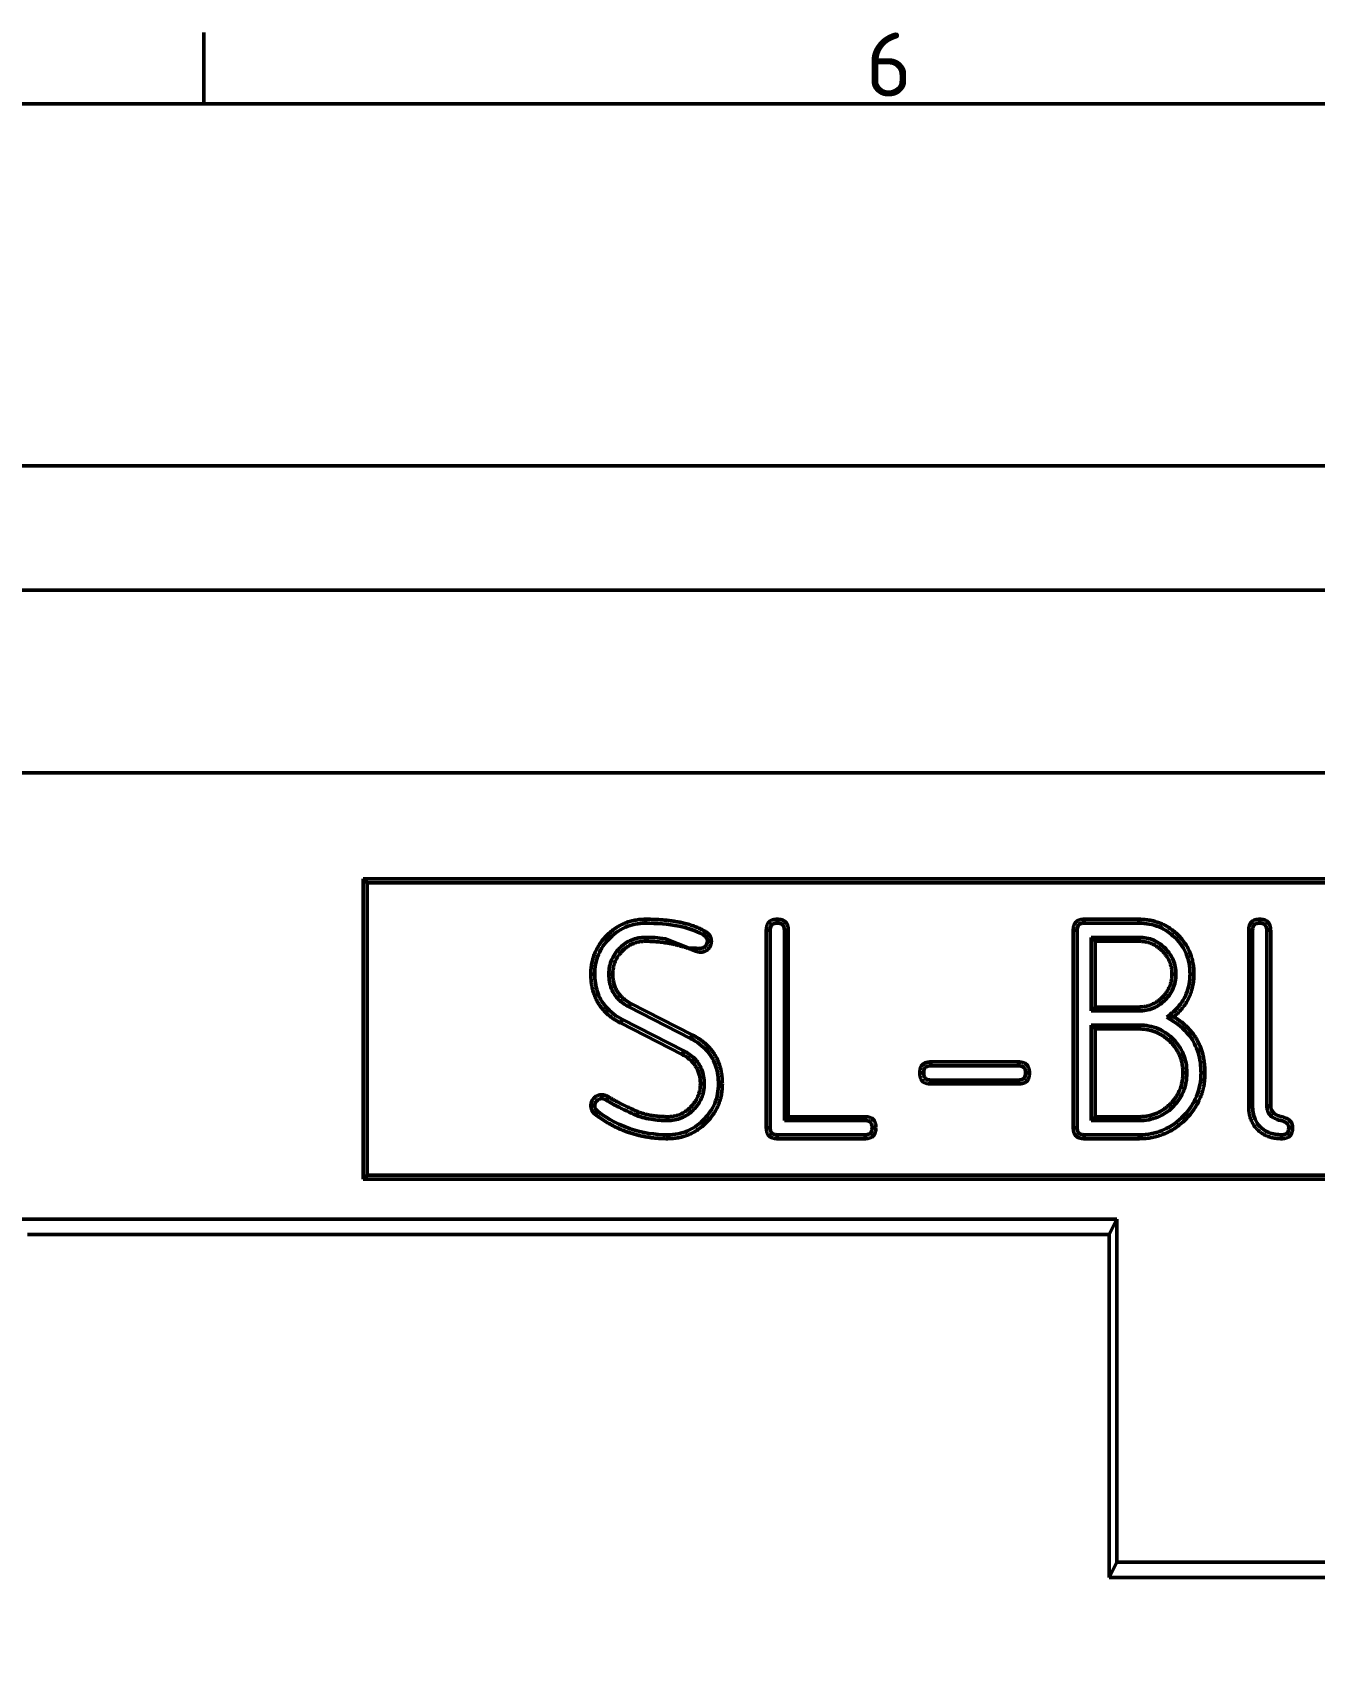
# Model space of a CAD drawing. Header units: millimetres. Extents: x 0 to 1485, y 0 to 1050.
# Drawn here: x 347.8 to 523.1, y 812.8 to 1034.7 of the extents above; entities that cross this region are included whole.
import ezdxf

# ---------------------------------------------------------------- set-up
doc = ezdxf.new("R2010")
doc.units = ezdxf.units.MM
doc.header["$LTSCALE"] = 2.5
doc.layers.get('0').update_dxf_attribs({"lineweight": 50})
doc.layers.get('Defpoints').update_dxf_attribs({"lineweight": 50})
for name, color, linetype, lineweight in [('Bemaßung (ISO)', 7, 'Continuous', 50), ('Rahmen (ISO)', 7, 'Continuous', 50), ('Sichtbar (ISO)', 7, 'Continuous', 50), ('Sichtbar schmal (ISO)', 7, 'Continuous', 50)]:
    doc.layers.add(name, color=color, linetype=linetype, lineweight=lineweight)
doc.styles.add('Notiztext (DIN)', font='isocpeur.ttf')
doc.styles.add('TXT 3_5', font='isocpeur.ttf')
doc.dimstyles.new('Anrin Standard (DIN)', dxfattribs={"dimscale": 2.5, "dimtxt": 3.5, "dimasz": 2.5, "dimexe": 2, "dimexo": 0, "dimgap": 0.8, "dimtad": 1, "dimrnd": 1e-08, "dimtxsty": 'TXT 3_5', "dimcen": 0.09, "dimdle": 10, "dimclrd": 256, "dimclre": 256, "dimclrt": 256, "dimadec": 0, "dimazin": 2, "dimtfac": 0.714286, "dimtmove": 0, "dimatfit": 3, "dimfxl": 1, "dimtolj": 1, "dimlwd": -1, "dimlwe": -1, "dimarcsym": 0})

# ---------------------------------------------------------------- blocks, each defined once
blk = doc.blocks.new('Ränder Standardrahmen')
at = {"layer": 'Rahmen (ISO)'}
blk.add_line((148.5, 410), (148.5, 413.9), dxfattribs=at)
at = {"layer": 'Rahmen (ISO)', "flags": 128}
blk.add_lwpolyline([(10, 10), (10, 410), (584, 410), (584, 10), (10, 10)], dxfattribs=at)
at = {"layer": 'Rahmen (ISO)', "insert": (184.703, 410.4), "char_height": 3.5, "attachment_point": 7, "style": 'Notiztext (DIN)'}
blk.add_mtext('6', dxfattribs=at)
blk = doc.blocks.new('*D28')
at = {"layer": 'Bemaßung (ISO)', "transparency": 16777216}
for p, q in [((116.09, 933.5), (116.09, 963.5)), ((1116.09, 933.5), (1116.09, 963.5)), ((122.34, 958.5), (1109.84, 958.5))]:
    blk.add_line(p, q, dxfattribs=at)
for points in [[(122.34, 959.54), (122.34, 957.46), (116.09, 958.5)], [(1109.84, 959.54), (1109.84, 957.46), (1116.09, 958.5)]]:
    blk.add_solid(points, dxfattribs=at)
at = {"layer": 'Defpoints', "color": 0, "transparency": 16777216}
for p in [(1116.09, 958.5), (116.09, 933.5), (1116.09, 933.5)]:
    blk.add_point(p, dxfattribs=at)
at = {"layer": 'Bemaßung (ISO)', "transparency": 16777216, "insert": (605.56, 969.25), "char_height": 8.75, "attachment_point": 1, "style": 'TXT 3_5'}
blk.add_mtext('\\A1;1000', dxfattribs=at)
blk = doc.blocks.new('*D29')
at = {"layer": 'Bemaßung (ISO)', "transparency": 16777216}
for p, q in [((116.09, 933.5), (116.09, 980.5)), ((1121.09, 880.5), (1121.09, 980.5)), ((122.34, 975.5), (1114.84, 975.5))]:
    blk.add_line(p, q, dxfattribs=at)
for points in [[(122.34, 976.54), (122.34, 974.46), (116.09, 975.5)], [(1114.84, 976.54), (1114.84, 974.46), (1121.09, 975.5)]]:
    blk.add_solid(points, dxfattribs=at)
at = {"layer": 'Defpoints', "color": 0, "transparency": 16777216}
for p in [(1121.09, 975.5), (116.09, 933.5), (1121.09, 880.5)]:
    blk.add_point(p, dxfattribs=at)
at = {"layer": 'Bemaßung (ISO)', "transparency": 16777216, "insert": (608.09, 986.25), "char_height": 8.75, "attachment_point": 1, "style": 'TXT 3_5'}
blk.add_mtext('\\A1;1005', dxfattribs=at)

msp = doc.modelspace()

# ---------------------------------------------------------------- linework, layer by layer
at = {"layer": 'Sichtbar (ISO)'}
for p, q in [((116.087, 933.497), (1116.087, 933.497)), ((393.051, 919.033), (839.122, 919.033)), ((393.051, 919.033), (393.587, 918.497)), ((393.051, 877.961), (393.051, 919.033)), ((393.587, 918.497), (838.587, 918.497)), ((393.587, 878.497), (393.587, 918.497)), ((491.634, 913.497), (499.12, 913.497)), ((491.634, 912.961), (499.12, 912.961)), ((434.323, 910.829), (437.585, 909.524)), ((448.164, 885), (448.164, 911.994)), ((448.7, 885), (448.7, 911.994)), ((450.634, 911.994), (450.634, 885.967)), ((451.17, 911.994), (451.17, 886.502)), ((490.131, 885), (490.131, 911.994)), ((490.667, 885), (490.667, 911.994)), ((492.601, 911.027), (499.12, 911.027)), ((493.137, 910.491), (492.601, 911.027)), ((492.601, 900.967), (492.601, 911.027)), ((493.137, 910.491), (493.137, 901.502)), ((499.12, 910.491), (493.137, 910.491)), ((514.12, 888.005), (514.12, 911.994)), ((514.656, 888.005), (514.656, 911.994)), ((516.59, 911.994), (516.59, 888.005)), ((517.126, 911.994), (517.126, 888.005)), ((429.386, 901.526), (437.79, 897.213)), ((429.63, 902.003), (438.035, 897.69)), ((493.137, 901.502), (492.601, 900.967)), ((493.137, 901.502), (499.12, 901.502)), ((436.643, 895.018), (428.239, 899.332)), ((436.887, 895.495), (428.484, 899.808)), ((499.12, 900.967), (492.601, 900.967)), ((492.601, 899.033), (499.148, 899.033)), ((493.137, 898.497), (492.601, 899.033)), ((492.601, 885.967), (492.601, 899.033)), ((502.917, 900.1), (503.851, 900.167)), ((493.137, 898.497), (493.137, 886.502)), ((499.148, 898.497), (493.137, 898.497)), ((470.651, 893.989), (482.645, 893.989)), ((470.651, 893.453), (482.645, 893.453)), ((482.645, 891.519), (470.651, 891.519)), ((482.645, 890.983), (470.651, 890.983)), ((430.46, 886.645), (430.66, 887.143)), ((451.17, 886.502), (450.634, 885.967)), ((450.634, 885.967), (461.662, 885.967)), ((451.17, 886.502), (461.662, 886.502)), ((493.137, 886.502), (492.601, 885.967)), ((499.148, 885.967), (492.601, 885.967)), ((493.137, 886.502), (499.148, 886.502)), ((461.662, 884.033), (449.667, 884.033)), ((461.662, 883.497), (449.667, 883.497)), ((499.148, 884.033), (491.634, 884.033)), ((499.148, 883.497), (491.634, 883.497)), ((393.051, 877.961), (393.587, 878.497)), ((839.122, 877.961), (393.051, 877.961)), ((838.587, 878.497), (393.587, 878.497)), ((346.087, 872.497), (496.087, 872.497)), ((495.037, 870.381), (496.087, 872.497)), ((496.087, 872.497), (496.087, 825.613)), ((347.136, 870.381), (495.037, 870.381)), ((495.037, 823.497), (495.037, 870.381)), ((495.037, 823.497), (496.087, 825.613)), ((496.087, 825.613), (541.087, 825.613)), ((542.136, 823.497), (495.037, 823.497))]:
    msp.add_line(p, q, dxfattribs=at)
for points, degree in [([(424.176, 906.011), (424.176, 909.1), (428.573, 913.497), (431.662, 913.497)], 2), ([(431.662, 913.497), (436.977, 913.497), (439.76, 911.855)], 2), ([(448.164, 911.994), (448.164, 913.497), (449.667, 913.497)], 2), ([(449.667, 913.497), (451.17, 913.497), (451.17, 911.994)], 2), ([(490.131, 911.994), (490.131, 913.497), (491.634, 913.497)], 2), ([(499.12, 913.497), (502.292, 913.497), (506.634, 909.156), (506.634, 906.011)], 2), ([(514.12, 911.994), (514.12, 913.497), (515.623, 913.497)], 2), ([(515.623, 913.497), (517.126, 913.497), (517.126, 911.994)], 2), ([(431.662, 910.491), (429.797, 910.491), (427.181, 907.848), (427.181, 905.983)], 2), ([(431.662, 911.027), (432.48, 911.027), (433.352, 910.973), (434.323, 910.829)], 3), ([(438.508, 909.156), (435.057, 910.491), (431.662, 910.491)], 2), ([(440.651, 910.491), (440.651, 909.879), (439.76, 908.989), (439.148, 908.989)], 2), ([(439.76, 911.855), (440.651, 911.326), (440.651, 910.491)], 2), ([(503.628, 906.011), (503.628, 907.848), (500.984, 910.491), (499.12, 910.491)], 2), ([(428.239, 899.332), (424.176, 901.419), (424.176, 906.011)], 2), ([(427.181, 905.983), (427.181, 903.256), (429.63, 902.003)], 2), ([(499.12, 901.502), (500.984, 901.502), (503.628, 904.146), (503.628, 906.011)], 2), ([(506.634, 906.011), (506.634, 902.421), (503.851, 900.167)], 2), ([(503.851, 900.167), (508.137, 897.606), (508.137, 892.486)], 2), ([(438.035, 897.69), (442.153, 895.575), (442.153, 890.983)], 2), ([(505.131, 892.514), (505.131, 895.018), (501.652, 898.497), (499.148, 898.497)], 2), ([(439.148, 891.011), (439.148, 893.738), (436.643, 895.018)], 2), ([(469.148, 892.486), (469.148, 893.989), (470.651, 893.989)], 2), ([(470.651, 890.983), (469.148, 890.983), (469.148, 892.486)], 2), ([(482.645, 893.989), (484.148, 893.989), (484.148, 892.486)], 2), ([(484.148, 892.486), (484.148, 890.983), (482.645, 890.983)], 2), ([(499.148, 886.502), (501.652, 886.502), (505.131, 889.981), (505.131, 892.514)], 2), ([(508.137, 892.486), (508.137, 888.784), (502.849, 883.497), (499.148, 883.497)], 2), ([(434.667, 886.502), (436.504, 886.502), (439.148, 889.146), (439.148, 891.011)], 2), ([(442.153, 890.983), (442.153, 887.894), (437.756, 883.497), (434.667, 883.497)], 2), ([(424.176, 888.005), (424.176, 888.618), (425.066, 889.508), (425.678, 889.508)], 2), ([(424.843, 886.781), (424.176, 887.282), (424.176, 888.005)], 2), ([(425.678, 889.508), (426.04, 889.508), (426.541, 889.23)], 2), ([(426.541, 889.23), (427.849, 888.423), (430.66, 887.143)], 2), ([(518.628, 883.497), (516.597, 883.497), (514.12, 885.89), (514.12, 888.005)], 2), ([(517.126, 888.005), (517.126, 886.836), (520.131, 886.169), (520.131, 885)], 2), ([(434.667, 883.497), (429.129, 883.497), (424.843, 886.781)], 2), ([(430.66, 887.143), (432.497, 886.502), (434.667, 886.502)], 2), ([(461.662, 886.502), (463.164, 886.502), (463.164, 885)], 2), ([(449.667, 883.497), (448.164, 883.497), (448.164, 885)], 2), ([(463.164, 885), (463.164, 883.497), (461.662, 883.497)], 2), ([(491.634, 883.497), (490.131, 883.497), (490.131, 885)], 2), ([(520.131, 885), (520.131, 883.497), (518.628, 883.497)], 2)]:
    msp.add_open_spline(points, degree=degree, dxfattribs=at)
for points, knots in [([(431.662, 912.961), (431.177, 912.961), (430.696, 912.918), (429.767, 912.732), (429.328, 912.596), (427.944, 911.993), (427.196, 911.384), (426.035, 910.174), (425.552, 909.47), (424.867, 907.823), (424.711, 906.93), (424.711, 906.011)], [-0.99985484, -0.99985484, -0.99985484, -0.99985484, -0.88686701, -0.88686701, -0.77896186, -0.77896186, -0.5347504, -0.5347504, -0.27583961, -0.27583961, 0, 0, 0, 0]), ([(439.487, 911.394), (438.503, 911.974), (437.356, 912.334), (434.761, 912.861), (433.167, 912.961), (431.662, 912.961)], [-0.79367974, -0.79367974, -0.79367974, -0.79367974, -0.45164545, -0.45164545, 0, 0, 0, 0]), ([(448.7, 911.994), (448.7, 912.144), (448.714, 912.342), (448.815, 912.613), (448.861, 912.681), (448.949, 912.775), (449.005, 912.819), (449.159, 912.892), (449.241, 912.916), (449.435, 912.953), (449.553, 912.961), (449.667, 912.961)], [0, 0, 0, 0, 0.04493859, 0.04493859, 0.07151546, 0.07151546, 0.09679736, 0.09679736, 0.12063391, 0.12063391, 0.1534914, 0.1534914, 0.1534914, 0.1534914]), ([(449.667, 912.961), (449.817, 912.961), (450.015, 912.947), (450.286, 912.846), (450.354, 912.8), (450.448, 912.713), (450.492, 912.656), (450.565, 912.502), (450.589, 912.42), (450.626, 912.227), (450.634, 912.108), (450.634, 911.994)], [0, 0, 0, 0, 0.04493859, 0.04493859, 0.07151546, 0.07151546, 0.09679736, 0.09679736, 0.12063391, 0.12063391, 0.1534914, 0.1534914, 0.1534914, 0.1534914]), ([(490.667, 911.994), (490.667, 912.144), (490.681, 912.342), (490.782, 912.613), (490.828, 912.681), (490.915, 912.775), (490.972, 912.819), (491.126, 912.892), (491.208, 912.916), (491.401, 912.953), (491.52, 912.961), (491.634, 912.961)], [0, 0, 0, 0, 0.04493859, 0.04493859, 0.07151546, 0.07151546, 0.09679736, 0.09679736, 0.12063391, 0.12063391, 0.1534914, 0.1534914, 0.1534914, 0.1534914]), ([(499.12, 912.961), (500.072, 912.961), (501.002, 912.805), (502.678, 912.111), (503.378, 911.633), (504.474, 910.571), (505.105, 909.85), (505.734, 908.389), (505.87, 907.943), (506.055, 906.998), (506.098, 906.506), (506.098, 906.011)], [0, 0, 0, 0, 0.28559866, 0.28559866, 0.54374943, 0.54374943, 0.74308044, 0.74308044, 0.82616147, 0.82616147, 0.91398396, 0.91398396, 0.91398396, 0.91398396]), ([(514.656, 911.994), (514.656, 912.144), (514.669, 912.342), (514.77, 912.613), (514.817, 912.681), (514.904, 912.775), (514.96, 912.819), (515.115, 912.892), (515.197, 912.916), (515.39, 912.953), (515.508, 912.961), (515.623, 912.961)], [0, 0, 0, 0, 0.04493859, 0.04493859, 0.07151546, 0.07151546, 0.09679736, 0.09679736, 0.12063391, 0.12063391, 0.1534914, 0.1534914, 0.1534914, 0.1534914]), ([(515.623, 912.961), (515.773, 912.961), (515.971, 912.947), (516.242, 912.846), (516.309, 912.8), (516.403, 912.713), (516.447, 912.656), (516.521, 912.502), (516.544, 912.42), (516.582, 912.227), (516.59, 912.108), (516.59, 911.994)], [0, 0, 0, 0, 0.04493859, 0.04493859, 0.07151546, 0.07151546, 0.09679736, 0.09679736, 0.12063391, 0.12063391, 0.1534914, 0.1534914, 0.1534914, 0.1534914]), ([(426.645, 905.983), (426.645, 906.335), (426.677, 906.684), (426.813, 907.365), (426.914, 907.691), (427.359, 908.715), (427.803, 909.256), (428.655, 910.075), (429.162, 910.419), (430.348, 910.912), (430.996, 911.027), (431.662, 911.027)], [-0.70538132, -0.70538132, -0.70538132, -0.70538132, -0.62887478, -0.62887478, -0.55436725, -0.55436725, -0.38580198, -0.38580198, -0.19979467, -0.19979467, 0, 0, 0, 0]), ([(437.585, 909.524), (437.914, 909.524), (438.242, 909.524), (438.776, 909.524), (438.982, 909.518), (439.32, 909.53), (439.429, 909.558), (439.661, 909.66), (439.768, 909.751), (439.95, 909.942), (440.009, 910.042), (440.087, 910.23), (440.115, 910.347), (440.115, 910.491)], [-0.22006132, -0.22006132, -0.22006132, -0.22006132, -0.16772333, -0.16772333, -0.13482097, -0.13482097, -0.11382165, -0.11382165, -0.08309873, -0.08309873, -0.04340868, -0.04340868, 0, 0, 0, 0]), ([(440.115, 910.491), (440.115, 910.586), (440.102, 910.678), (440.041, 910.858), (439.996, 910.939), (439.821, 911.169), (439.654, 911.295), (439.487, 911.394)], [-0.11484831, -0.11484831, -0.11484831, -0.11484831, -0.08653711, -0.08653711, -0.05836858, -0.05836858, -0.00007207, -0.00007207, -0.00007207, -0.00007207]), ([(504.164, 906.011), (504.164, 906.67), (504.049, 907.31), (503.556, 908.494), (503.208, 909.004), (502.368, 909.882), (501.83, 910.318), (500.823, 910.758), (500.498, 910.859), (499.819, 910.995), (499.471, 911.027), (499.12, 911.027)], [0, 0, 0, 0, 0.19779715, 0.19779715, 0.38495371, 0.38495371, 0.56238338, 0.56238338, 0.64251349, 0.64251349, 0.72473973, 0.72473973, 0.72473973, 0.72473973]), ([(439.148, 908.989), (439.139, 908.989), (439.129, 908.989), (439.109, 908.99), (439.098, 908.99), (439.049, 908.995), (439.013, 909), (438.852, 909.031), (438.701, 909.08), (438.523, 909.149), (438.512, 909.154), (438.266, 909.252), (438.111, 909.314), (437.832, 909.426), (437.709, 909.475), (437.585, 909.524)], [-1.0204571, -1.0204571, -1.0204571, -1.0204571, -0.99008375, -0.99008375, -0.9521382, -0.9521382, -0.82066554, -0.82066554, -0.28978263, -0.28978263, -0.23968002, -0.23968002, -0.15406956, -0.15406956, -0.0858845, -0.0858845, -0.0858845, -0.0858845]), ([(424.711, 906.011), (424.711, 905.192), (424.814, 904.373), (425.316, 902.834), (425.695, 902.151), (426.842, 900.813), (427.627, 900.248), (428.484, 899.808)], [-0.77376388, -0.77376388, -0.77376388, -0.77376388, -0.52804512, -0.52804512, -0.2887357, -0.2887357, 0, 0, 0, 0]), ([(429.386, 901.526), (428.865, 901.793), (428.381, 902.126), (427.555, 902.96), (427.234, 903.442), (426.752, 904.621), (426.645, 905.297), (426.645, 905.983)], [-0.55831717, -0.55831717, -0.55831717, -0.55831717, -0.38254405, -0.38254405, -0.20582246, -0.20582246, 0, 0, 0, 0]), ([(499.12, 900.967), (499.79, 900.967), (500.44, 901.083), (501.637, 901.58), (502.149, 901.929), (503.021, 902.766), (503.458, 903.306), (503.897, 904.315), (503.998, 904.639), (504.133, 905.315), (504.164, 905.662), (504.164, 906.011)], [0, 0, 0, 0, 0.20092025, 0.20092025, 0.3889759, 0.3889759, 0.56372958, 0.56372958, 0.64187452, 0.64187452, 0.72206559, 0.72206559, 0.72206559, 0.72206559]), ([(506.098, 906.011), (506.098, 905.071), (505.946, 904.152), (505.266, 902.507), (504.801, 901.824), (503.968, 900.967), (503.744, 900.77), (502.917, 900.1)], [0, 0, 0, 0, 0.28183571, 0.28183571, 0.53354879, 0.53354879, 0.64028706, 0.64028706, 0.64028706, 0.64028706]), ([(505.667, 892.514), (505.667, 893.391), (505.518, 894.246), (504.872, 895.802), (504.423, 896.462), (503.341, 897.583), (502.656, 898.13), (501.367, 898.688), (500.945, 898.818), (500.061, 898.992), (499.606, 899.033), (499.148, 899.033)], [0, 0, 0, 0, 0.26329314, 0.26329314, 0.50591098, 0.50591098, 0.73084785, 0.73084785, 0.83443624, 0.83443624, 0.94148044, 0.94148044, 0.94148044, 0.94148044]), ([(502.917, 900.1), (504.405, 899.212), (505.187, 898.686), (506.573, 896.852), (506.955, 896.092), (507.487, 894.366), (507.601, 893.427), (507.601, 892.486)], [0.1294091, 0.1294091, 0.1294091, 0.1294091, 0.7612243, 0.7612243, 1.1423953, 1.1423953, 1.5572534, 1.5572534, 1.5572534, 1.5572534]), ([(441.617, 890.983), (441.617, 891.794), (441.516, 892.604), (441.015, 894.143), (440.631, 894.833), (439.465, 896.19), (438.662, 896.765), (437.79, 897.213)], [-0.7793504, -0.7793504, -0.7793504, -0.7793504, -0.53612266, -0.53612266, -0.2942444, -0.2942444, 0, 0, 0, 0]), ([(436.887, 895.495), (437.428, 895.219), (437.93, 894.874), (438.771, 894.022), (439.094, 893.539), (439.576, 892.363), (439.684, 891.692), (439.684, 891.011)], [-0.56396359, -0.56396359, -0.56396359, -0.56396359, -0.38178798, -0.38178798, -0.20449161, -0.20449161, 0, 0, 0, 0]), ([(469.684, 892.486), (469.684, 892.636), (469.697, 892.834), (469.798, 893.105), (469.845, 893.172), (469.932, 893.266), (469.988, 893.31), (470.142, 893.384), (470.225, 893.408), (470.418, 893.445), (470.536, 893.453), (470.651, 893.453)], [0, 0, 0, 0, 0.04493859, 0.04493859, 0.07151546, 0.07151546, 0.09679736, 0.09679736, 0.12063391, 0.12063391, 0.1534914, 0.1534914, 0.1534914, 0.1534914]), ([(470.651, 891.519), (470.501, 891.519), (470.303, 891.533), (470.032, 891.634), (469.964, 891.68), (469.87, 891.767), (469.826, 891.824), (469.752, 891.978), (469.729, 892.06), (469.692, 892.253), (469.684, 892.372), (469.684, 892.486)], [0, 0, 0, 0, 0.04493859, 0.04493859, 0.07151546, 0.07151546, 0.09679736, 0.09679736, 0.12063391, 0.12063391, 0.1534914, 0.1534914, 0.1534914, 0.1534914]), ([(482.645, 893.453), (482.795, 893.453), (482.993, 893.439), (483.264, 893.338), (483.332, 893.292), (483.425, 893.204), (483.47, 893.148), (483.543, 892.994), (483.567, 892.912), (483.604, 892.718), (483.612, 892.6), (483.612, 892.486)], [0, 0, 0, 0, 0.04493859, 0.04493859, 0.07151546, 0.07151546, 0.09679736, 0.09679736, 0.12063391, 0.12063391, 0.1534914, 0.1534914, 0.1534914, 0.1534914]), ([(483.612, 892.486), (483.612, 892.336), (483.598, 892.138), (483.497, 891.867), (483.451, 891.799), (483.363, 891.705), (483.307, 891.661), (483.153, 891.588), (483.071, 891.564), (482.878, 891.527), (482.759, 891.519), (482.645, 891.519)], [0, 0, 0, 0, 0.04493859, 0.04493859, 0.07151546, 0.07151546, 0.09679736, 0.09679736, 0.12063391, 0.12063391, 0.1534914, 0.1534914, 0.1534914, 0.1534914]), ([(499.148, 885.967), (500.025, 885.967), (500.88, 886.116), (502.436, 886.762), (503.096, 887.21), (504.226, 888.3), (504.763, 888.982), (505.319, 890.266), (505.45, 890.693), (505.626, 891.588), (505.667, 892.05), (505.667, 892.514)], [0, 0, 0, 0, 0.26329314, 0.26329314, 0.50591098, 0.50591098, 0.73427362, 0.73427362, 0.84175023, 0.84175023, 0.9530675, 0.9530675, 0.9530675, 0.9530675]), ([(507.601, 892.486), (507.601, 891.371), (507.411, 890.288), (506.578, 888.287), (505.991, 887.432), (504.449, 885.822), (503.524, 885.146), (501.957, 884.47), (501.427, 884.307), (500.309, 884.085), (499.73, 884.033), (499.148, 884.033)], [0, 0, 0, 0, 0.3345457, 0.3345457, 0.6496345, 0.6496345, 1.0030332, 1.0030332, 1.174353, 1.174353, 1.3532794, 1.3532794, 1.3532794, 1.3532794]), ([(439.684, 891.011), (439.684, 890.66), (439.652, 890.311), (439.516, 889.632), (439.414, 889.308), (438.974, 888.301), (438.538, 887.762), (437.66, 886.923), (437.15, 886.575), (435.966, 886.082), (435.327, 885.967), (434.667, 885.967)], [-0.72473973, -0.72473973, -0.72473973, -0.72473973, -0.64251349, -0.64251349, -0.56238338, -0.56238338, -0.38495371, -0.38495371, -0.19779715, -0.19779715, 0, 0, 0, 0]), ([(434.667, 884.033), (435.152, 884.033), (435.633, 884.076), (436.562, 884.262), (437.001, 884.398), (438.385, 885.001), (439.133, 885.61), (440.294, 886.82), (440.776, 887.523), (441.462, 889.17), (441.617, 890.064), (441.617, 890.983)], [-0.99985484, -0.99985484, -0.99985484, -0.99985484, -0.88686701, -0.88686701, -0.77896186, -0.77896186, -0.5347504, -0.5347504, -0.27583961, -0.27583961, 0, 0, 0, 0]), ([(425.678, 888.972), (425.611, 888.972), (425.545, 888.966), (425.419, 888.941), (425.361, 888.923), (425.166, 888.837), (425.058, 888.746), (424.876, 888.555), (424.817, 888.455), (424.739, 888.267), (424.711, 888.15), (424.711, 888.005)], [-0.14029151, -0.14029151, -0.14029151, -0.14029151, -0.12660089, -0.12660089, -0.1140491, -0.1140491, -0.08309873, -0.08309873, -0.04340868, -0.04340868, 0, 0, 0, 0]), ([(424.711, 888.005), (424.711, 887.926), (424.721, 887.849), (424.761, 887.699), (424.79, 887.631), (424.935, 887.387), (425.091, 887.265), (425.167, 887.208)], [-0.045057165, -0.045057165, -0.045057165, -0.045057165, -0.035542891, -0.035542891, -0.026413316, -0.026413316, -0.001384546, -0.001384546, -0.001384546, -0.001384546]), ([(426.271, 888.767), (426.157, 888.829), (426.032, 888.889), (425.811, 888.96), (425.735, 888.972), (425.678, 888.972)], [-0.037500232, -0.037500232, -0.037500232, -0.037500232, -0.016844873, -0.016844873, 0, 0, 0, 0]), ([(426.271, 888.767), (426.293, 888.805), (426.316, 888.844), (426.406, 888.998), (426.473, 889.114), (426.541, 889.23)], [0.10337876, 0.10337876, 0.10337876, 0.10337876, 0.15501451, 0.15501451, 0.31021999, 0.31021999, 0.31021999, 0.31021999]), ([(430.46, 886.645), (429.965, 886.87), (428.989, 887.318), (427.462, 888.09), (426.813, 888.433), (426.271, 888.767)], [-0.51921132, -0.51921132, -0.51921132, -0.51921132, -0.19204364, -0.19204364, -0.00128535, -0.00128535, -0.00128535, -0.00128535]), ([(518.628, 884.033), (518.026, 884.033), (517.421, 884.118), (516.318, 884.565), (515.95, 884.861), (515.391, 885.414), (515.154, 885.77), (514.743, 886.749), (514.656, 887.382), (514.656, 888.005)], [0, 0, 0, 0, 0.18072227, 0.18072227, 0.35636528, 0.35636528, 0.57656377, 0.57656377, 0.89112122, 0.89112122, 0.89112122, 0.89112122]), ([(516.59, 888.005), (516.59, 887.745), (516.633, 887.49), (516.82, 887.035), (516.948, 886.843), (517.287, 886.498), (517.496, 886.358), (518.11, 886.057), (518.439, 886.009), (518.919, 885.867), (519.121, 885.785), (519.386, 885.585), (519.449, 885.505), (519.526, 885.375), (519.55, 885.312), (519.587, 885.166), (519.595, 885.082), (519.595, 885)], [0, 0, 0, 0, 0.0780957, 0.0780957, 0.14810825, 0.14810825, 0.22354436, 0.22354436, 0.35328162, 0.35328162, 0.43945394, 0.43945394, 0.49698665, 0.49698665, 0.54458897, 0.54458897, 0.60225851, 0.60225851, 0.60225851, 0.60225851]), ([(425.167, 887.208), (425.818, 886.709), (427.322, 885.6), (431.216, 884.284), (432.925, 884.033), (434.667, 884.033)], [-1.2327421, -1.2327421, -1.2327421, -1.2327421, -0.5227818, -0.5227818, 0, 0, 0, 0]), ([(434.667, 885.967), (433.919, 885.967), (433.171, 886.022), (431.497, 886.298), (430.828, 886.516), (430.46, 886.645)], [-0.18897396, -0.18897396, -0.18897396, -0.18897396, -0.10935917, -0.10935917, -0.00857762, -0.00857762, -0.00857762, -0.00857762]), ([(461.662, 885.967), (461.811, 885.967), (462.01, 885.953), (462.281, 885.852), (462.348, 885.806), (462.442, 885.718), (462.486, 885.662), (462.56, 885.508), (462.583, 885.426), (462.621, 885.232), (462.629, 885.114), (462.629, 885)], [0, 0, 0, 0, 0.04493859, 0.04493859, 0.07151546, 0.07151546, 0.09679736, 0.09679736, 0.12063391, 0.12063391, 0.1534914, 0.1534914, 0.1534914, 0.1534914]), ([(449.667, 884.033), (449.517, 884.033), (449.319, 884.046), (449.048, 884.147), (448.981, 884.194), (448.887, 884.281), (448.843, 884.337), (448.769, 884.491), (448.745, 884.574), (448.708, 884.767), (448.7, 884.885), (448.7, 885)], [0, 0, 0, 0, 0.04493859, 0.04493859, 0.07151546, 0.07151546, 0.09679736, 0.09679736, 0.12063391, 0.12063391, 0.1534914, 0.1534914, 0.1534914, 0.1534914]), ([(462.629, 885), (462.629, 884.85), (462.615, 884.652), (462.514, 884.381), (462.468, 884.313), (462.38, 884.219), (462.324, 884.175), (462.17, 884.102), (462.088, 884.078), (461.894, 884.041), (461.776, 884.033), (461.662, 884.033)], [0, 0, 0, 0, 0.04493859, 0.04493859, 0.07151546, 0.07151546, 0.09679736, 0.09679736, 0.12063391, 0.12063391, 0.1534914, 0.1534914, 0.1534914, 0.1534914]), ([(491.634, 884.033), (491.484, 884.033), (491.286, 884.046), (491.015, 884.147), (490.947, 884.194), (490.853, 884.281), (490.809, 884.337), (490.736, 884.491), (490.712, 884.574), (490.675, 884.767), (490.667, 884.885), (490.667, 885)], [0, 0, 0, 0, 0.04493859, 0.04493859, 0.07151546, 0.07151546, 0.09679736, 0.09679736, 0.12063391, 0.12063391, 0.1534914, 0.1534914, 0.1534914, 0.1534914]), ([(519.595, 885), (519.595, 884.85), (519.582, 884.652), (519.481, 884.381), (519.434, 884.313), (519.347, 884.219), (519.291, 884.175), (519.136, 884.102), (519.054, 884.078), (518.861, 884.041), (518.743, 884.033), (518.628, 884.033)], [0, 0, 0, 0, 0.04493859, 0.04493859, 0.07151546, 0.07151546, 0.09679736, 0.09679736, 0.12063391, 0.12063391, 0.1534914, 0.1534914, 0.1534914, 0.1534914])]:
    msp.add_open_spline(points, degree=3, knots=knots, dxfattribs=at)
at = {"layer": 'Sichtbar schmal (ISO)'}
for p, q in [((431.662, 913.497), (431.662, 912.961)), ((449.667, 913.497), (449.667, 912.961)), ((491.634, 913.497), (491.634, 912.961)), ((499.12, 913.497), (499.12, 912.961)), ((515.623, 913.497), (515.623, 912.961)), ((431.662, 910.491), (431.662, 911.027)), ((440.651, 910.491), (440.115, 910.491)), ((448.164, 911.994), (448.7, 911.994)), ((451.17, 911.994), (450.634, 911.994)), ((490.131, 911.994), (490.667, 911.994)), ((499.12, 910.491), (499.12, 911.027)), ((514.12, 911.994), (514.656, 911.994)), ((517.126, 911.994), (516.59, 911.994)), ((424.176, 906.011), (424.711, 906.011)), ((427.181, 905.983), (426.645, 905.983)), ((503.628, 906.011), (504.164, 906.011)), ((506.634, 906.011), (506.098, 906.011)), ((429.63, 902.003), (429.386, 901.526)), ((499.12, 901.502), (499.12, 900.967)), ((428.239, 899.332), (428.484, 899.808)), ((499.148, 898.497), (499.148, 899.033)), ((438.035, 897.69), (437.79, 897.213)), ((436.643, 895.018), (436.887, 895.495)), ((469.148, 892.486), (469.684, 892.486)), ((470.651, 893.989), (470.651, 893.453)), ((482.645, 893.989), (482.645, 893.453)), ((484.148, 892.486), (483.612, 892.486)), ((505.131, 892.514), (505.667, 892.514)), ((508.137, 892.486), (507.601, 892.486)), ((439.148, 891.011), (439.684, 891.011)), ((442.153, 890.983), (441.617, 890.983)), ((470.651, 890.983), (470.651, 891.519)), ((482.645, 890.983), (482.645, 891.519)), ((424.176, 888.005), (424.711, 888.005)), ((425.678, 889.508), (425.678, 888.972)), ((514.12, 888.005), (514.656, 888.005)), ((517.126, 888.005), (516.59, 888.005)), ((424.843, 886.781), (425.167, 887.208)), ((434.667, 886.502), (434.667, 885.967)), ((461.662, 886.502), (461.662, 885.967)), ((499.148, 886.502), (499.148, 885.967)), ((434.667, 883.497), (434.667, 884.033)), ((448.164, 885), (448.7, 885)), ((449.667, 883.497), (449.667, 884.033)), ((461.662, 883.497), (461.662, 884.033)), ((463.164, 885), (462.629, 885)), ((490.131, 885), (490.667, 885)), ((491.634, 883.497), (491.634, 884.033)), ((499.148, 883.497), (499.148, 884.033)), ((518.628, 883.497), (518.628, 884.033)), ((520.131, 885), (519.595, 885))]:
    msp.add_line(p, q, dxfattribs=at)
msp.add_open_spline([(439.487, 911.394), (439.51, 911.432), (439.533, 911.471), (439.623, 911.624), (439.692, 911.74), (439.76, 911.855)], degree=3, knots=[-0.20646025, -0.20646025, -0.20646025, -0.20646025, -0.1548561, -0.1548561, 0, 0, 0, 0], dxfattribs=at)

# ---------------------------------------------------------------- block references
at = {"xscale": 2.5, "yscale": 2.5, "zscale": 2.5}
msp.add_blockref('Ränder Standardrahmen', (0, 0), dxfattribs=at)

# ---------------------------------------------------------------- dimensions: what is measured, and where the dimension line sits
at = {"layer": 'Bemaßung (ISO)'}
dim = msp.add_linear_dim(base=(1121.087, 975.497), p1=(116.087, 933.497), p2=(1121.087, 880.497), dimstyle='Anrin Standard (DIN)', override={"dimgap": 0.8, "dimdec": 2, "dimtol": 0, "dimlim": 0, "dimtp": 0, "dimtm": 0, "dimtdec": 2, "dimtofl": 0, "dimatfit": 1}, dxfattribs=at)
dim.commit()
dim.dimension.update_dxf_attribs({"geometry": '*D29', "text_midpoint": (618.587, 975.497), "dimtype": 160})
dim = msp.add_linear_dim(base=(1116.087, 958.497), p1=(116.087, 933.497), p2=(1116.087, 933.497), angle=180, dimstyle='Anrin Standard (DIN)', override={"dimgap": 0.8, "dimdec": 2, "dimtol": 0, "dimlim": 0, "dimtp": 0, "dimtm": 0, "dimtdec": 2, "dimtofl": 0, "dimatfit": 1}, dxfattribs=at)
dim.commit()
dim.dimension.update_dxf_attribs({"geometry": '*D28', "text_midpoint": (616.062, 958.497), "dimtype": 160})

doc.saveas('drawing.dxf')
